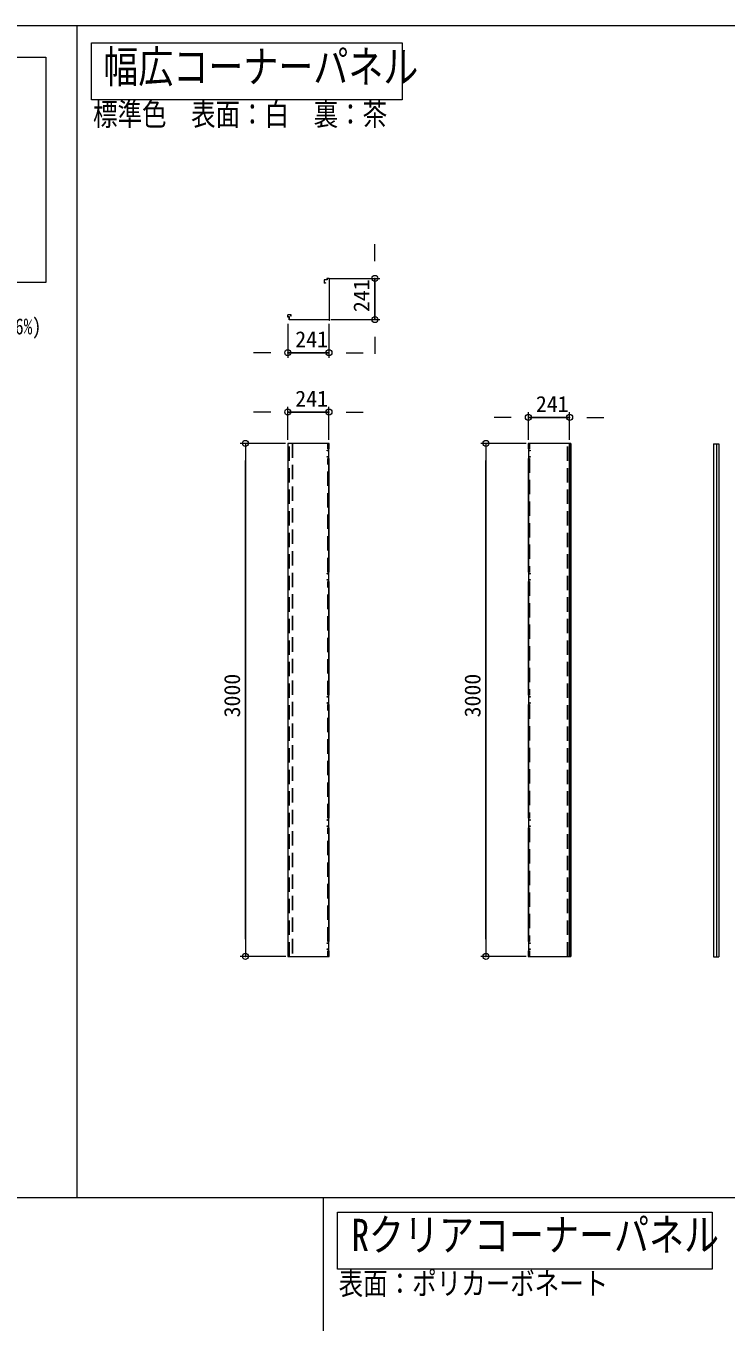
# Model space of a CAD drawing. Units: millimetres, scale not verified. Extents: x -20405 to 20405, y -7243 to 7243.
# Drawn here: x 7497 to 11593, y -337 to 7243 of the extents above; entities that cross this region are included whole.
import ezdxf
from ezdxf.enums import TextEntityAlignment as Align

# ---------------------------------------------------------------- set-up
doc = ezdxf.new("R2010")
doc.units = ezdxf.units.MM
doc.header["$LTSCALE"] = 70
doc.header["$PDMODE"] = 32
doc.header["$PDSIZE"] = 35
doc.linetypes.add('DASHED1', pattern=[1.8, 1.2, -0.6])
for name, color, linetype, lineweight in [('0-0_(2m)Rｸﾘｱｺｰﾅｰﾊﾟﾈﾙ', 7, 'Continuous', 9), ('1-B_(3m)幅広ｺｰﾅｰ', 7, 'Continuous', 9), ('1-D_0', 7, 'Continuous', 9), ('3-4_text', 7, 'Continuous', 9), ('3-7_図面枠', 7, 'Continuous', 9)]:
    doc.layers.add(name, color=color, linetype=linetype, lineweight=lineweight)
doc.styles.add('ＭＳ ゴシック', font='')
doc.styles.get('ＭＳ ゴシック').set_extended_font_data('MS Gothic')

msp = doc.modelspace()

# ---------------------------------------------------------------- linework, layer by layer
at = {"layer": '0-0_(2m)Rｸﾘｱｺｰﾅｰﾊﾟﾈﾙ'}
for p, q in [((7880.86, 6810.75), (7880.86, 7143.25)), ((9319.16, -26.56), (9319.16, 305.58))]:
    msp.add_line(p, q, dxfattribs=at)
at = {"layer": '1-B_(3m)幅広ｺｰﾅｰ'}
for p, q in [((9271.05, 5766.48), (9257.05, 5766.47)), ((9257.05, 5766.47), (9257.05, 5758.47)), ((9269.85, 5765.28), (9258.25, 5765.28)), ((9269.85, 5765.28), (9270, 5525.98)), ((9271.05, 5766.48), (9271.2, 5525.98)), ((9241.05, 5758.47), (9241.06, 5738.47)), ((9257.05, 5758.47), (9241.05, 5758.47)), ((9249.57, 5738.47), (9241.06, 5738.47)), ((9249.56, 5739.67), (9242.27, 5739.66)), ((9249.56, 5739.67), (9249.57, 5738.47)), ((9048.5, 5553.79), (9028.5, 5553.79)), ((9028.5, 5539.79), (9028.5, 5553.79)), ((9036.5, 5539.79), (9028.5, 5539.79)), ((9047.3, 5552.58), (9029.71, 5552.58)), ((9036.5, 5523.78), (9036.5, 5539.79)), ((9037.7, 5524.98), (9037.7, 5540.98)), ((9047.3, 5545.28), (9047.3, 5552.58)), ((9048.5, 5545.28), (9047.3, 5545.28)), ((9048.5, 5545.28), (9048.5, 5553.79)), ((9269, 5523.78), (9036.5, 5523.78)), ((9271.12, 5531.4), (9269.92, 5531.4)), ((9270, 5531.48), (9271.2, 5531.48)), ((9271.2, 5525.98), (9270, 5525.98)), ((9029.9, 4801.42), (9028.5, 4801.42)), ((9269.3, 4801.42), (9029.9, 4801.42)), ((9269.3, 4768.92), (9269.3, 4801.42)), ((9270.51, 4801.42), (9269.3, 4801.42)), ((9270.51, 4768.92), (9270.51, 4801.42)), ((10435.14, 4801.42), (10435.14, 4768.92)), ((10436.34, 4801.42), (10435.14, 4801.42)), ((10436.34, 4801.42), (10436.34, 4768.92)), ((10675.75, 4801.42), (10436.34, 4801.42)), ((10675.75, 1801.41), (10675.75, 4801.42)), ((10677.33, 4801.42), (10677.13, 4801.42)), ((10677.33, 4801.42), (10677.33, 1801.41)), ((10683.74, 4801.42), (10677.33, 4801.42)), ((10685.14, 4801.42), (10683.74, 4801.42)), ((10685.14, 4801.42), (10685.14, 1801.41)), ((11535.79, 4799.87), (11535.79, 1799.87)), ((9268.5, 4768.92), (9269.3, 4768.92)), ((9268.5, 4713.92), (9268.5, 4768.92)), ((9269.3, 4713.92), (9268.5, 4713.92)), ((9269.3, 4768.92), (9270.51, 4768.92)), ((9269.3, 4048.92), (9269.3, 4713.92)), ((9270.51, 4713.92), (9269.3, 4713.92)), ((9270.51, 4048.92), (9270.51, 4713.92)), ((10435.14, 4768.92), (10436.34, 4768.92)), ((10435.14, 4713.92), (10435.14, 4048.92)), ((10436.34, 4713.92), (10435.14, 4713.92)), ((10436.34, 4768.92), (10437.14, 4768.92)), ((10436.34, 4713.92), (10436.34, 4048.92)), ((10437.14, 4713.92), (10436.34, 4713.92)), ((10437.14, 4768.92), (10437.14, 4713.92)), ((9268.5, 3993.92), (9268.5, 4048.92)), ((9268.5, 4048.92), (9269.3, 4048.92)), ((9269.3, 4048.92), (9270.51, 4048.92)), ((10435.14, 4048.92), (10436.34, 4048.92)), ((10436.34, 4048.92), (10437.14, 4048.92)), ((9269.3, 3993.92), (9268.5, 3993.92)), ((9269.3, 3328.92), (9269.3, 3993.92)), ((9270.51, 3993.92), (9269.3, 3993.92)), ((9270.51, 3328.92), (9270.51, 3993.92)), ((10435.14, 3993.92), (10435.14, 3328.92)), ((10436.34, 3993.92), (10435.14, 3993.92)), ((10436.34, 3993.92), (10436.34, 3328.92)), ((9268.5, 3273.92), (9268.5, 3328.92)), ((9268.5, 3328.92), (9269.3, 3328.92)), ((9269.3, 3273.92), (9268.5, 3273.92)), ((9269.3, 3328.92), (9270.51, 3328.92)), ((9269.3, 2608.92), (9269.3, 3273.92)), ((9270.51, 3273.92), (9269.3, 3273.92)), ((9270.51, 2608.92), (9270.51, 3273.92)), ((10435.14, 3328.92), (10436.34, 3328.92)), ((10435.14, 3273.92), (10435.14, 2608.92)), ((10436.34, 3273.92), (10435.14, 3273.92)), ((10436.34, 3273.92), (10436.34, 2608.92)), ((10437.14, 3273.92), (10436.34, 3273.92)), ((9269.3, 2608.92), (9270.51, 2608.92)), ((10435.14, 2608.92), (10436.34, 2608.92)), ((9269.3, 2553.91), (9268.5, 2553.91)), ((9269.3, 1888.91), (9269.3, 2553.91)), ((9270.51, 2553.91), (9269.3, 2553.91)), ((9270.51, 1888.91), (9270.51, 2553.91)), ((10435.14, 2553.91), (10435.14, 1888.91)), ((10436.34, 2553.91), (10435.14, 2553.91)), ((10436.34, 2553.91), (10436.34, 1888.91)), ((9268.5, 1888.91), (9269.3, 1888.91)), ((9268.5, 1833.92), (9268.5, 1888.91)), ((9269.3, 1833.92), (9268.5, 1833.92)), ((9269.3, 1888.91), (9270.51, 1888.91)), ((9269.3, 1801.41), (9269.3, 1833.92)), ((9270.51, 1833.92), (9269.3, 1833.92)), ((9270.51, 1801.41), (9270.51, 1833.92)), ((10435.14, 1888.91), (10436.34, 1888.91)), ((10435.14, 1833.92), (10435.14, 1801.41)), ((10436.34, 1833.92), (10435.14, 1833.92)), ((10436.34, 1833.92), (10436.34, 1801.41)), ((9029.9, 1801.41), (9269.3, 1801.41)), ((9269.3, 1801.41), (9270.51, 1801.41)), ((10435.14, 1801.41), (10436.34, 1801.41)), ((10436.34, 1801.41), (10675.75, 1801.41)), ((10675.75, 1801.41), (10677.13, 1801.41)), ((10677.13, 1801.41), (10677.33, 1801.41)), ((10677.33, 1801.41), (10683.74, 1801.41)), ((10683.74, 1801.41), (10685.14, 1801.41))]:
    msp.add_line(p, q, dxfattribs=at)
at = {"layer": '1-B_(3m)幅広ｺｰﾅｰ', "linetype": 'DASHED1'}
for p, q in [((9036.5, 1801.41), (9036.5, 4801.42)), ((9037.7, 1801.41), (9037.7, 4801.42)), ((9037.9, 1801.41), (9037.9, 4801.42)), ((9055.11, 4801.42), (9055.11, 1801.41)), ((9055.31, 4801.42), (9055.31, 1801.41)), ((9056.5, 4801.42), (9056.5, 1801.41)), ((9263.51, 4768.92), (9263.51, 4801.42)), ((9269.3, 4768.92), (9269.3, 4801.42)), ((9269.3, 4768.92), (9269.3, 4801.42)), ((10436.33, 4801.42), (10436.33, 4768.92)), ((10436.34, 4801.42), (10436.34, 4768.92)), ((10442.14, 4801.42), (10442.14, 4768.92)), ((10665.14, 1801.41), (10665.14, 4801.42)), ((10666.33, 1801.41), (10666.33, 4801.42)), ((10666.53, 1801.41), (10666.53, 4801.42)), ((10675.75, 1801.41), (10675.75, 4801.42)), ((10675.94, 1801.41), (10675.94, 4801.42)), ((9268.5, 4768.92), (9263.51, 4768.92)), ((9269.3, 4048.92), (9269.3, 4713.92)), ((9269.3, 4048.92), (9269.3, 4713.92)), ((10436.33, 4713.92), (10436.33, 4048.92)), ((10436.34, 4713.92), (10436.34, 4048.92)), ((10442.14, 4768.92), (10437.14, 4768.92)), ((10437.14, 4713.92), (10442.14, 4713.92)), ((10442.14, 4713.92), (10442.14, 4048.92)), ((9268.5, 4048.92), (9263.51, 4048.92)), ((10442.14, 4048.92), (10437.14, 4048.92)), ((9269.3, 3328.92), (9269.3, 3993.92)), ((9269.3, 3328.92), (9269.3, 3993.92)), ((10436.33, 3993.92), (10436.33, 3328.92)), ((10436.34, 3993.92), (10436.34, 3328.92)), ((9268.5, 3328.92), (9263.51, 3328.92)), ((9263.51, 3273.92), (9268.5, 3273.92)), ((9269.3, 2608.92), (9269.3, 3273.92)), ((9269.3, 2608.92), (9269.3, 3273.92)), ((10436.33, 3273.92), (10436.33, 2608.92)), ((10436.34, 3273.92), (10436.34, 2608.92)), ((10437.14, 3273.92), (10442.14, 3273.92)), ((10442.14, 3273.92), (10442.14, 2608.92)), ((10442.14, 2608.92), (10437.14, 2608.92)), ((9263.51, 2553.91), (9268.5, 2553.91)), ((9263.51, 1888.91), (9263.51, 2553.91)), ((9269.3, 1888.91), (9269.3, 2553.91)), ((9269.3, 1888.91), (9269.3, 2553.91)), ((10436.33, 2553.91), (10436.33, 1888.91)), ((10436.34, 2553.91), (10436.34, 1888.91)), ((10437.14, 2553.91), (10442.14, 2553.91)), ((10442.14, 2553.91), (10442.14, 1888.91)), ((9268.5, 1888.91), (9263.51, 1888.91)), ((9269.3, 1801.41), (9269.3, 1833.92)), ((9269.3, 1801.41), (9269.3, 1833.92)), ((10436.33, 1833.92), (10436.33, 1801.41)), ((10436.34, 1833.92), (10436.34, 1801.41)), ((10442.14, 1888.91), (10437.14, 1888.91)), ((10437.14, 1833.92), (10442.14, 1833.92)), ((10442.14, 1833.92), (10442.14, 1801.41))]:
    msp.add_line(p, q, dxfattribs=at)
at = {"layer": '1-B_(3m)幅広ｺｰﾅｰ'}
for points in [[(9258.25, 5765.28), (9258.26, 5757.28), (9242.25, 5757.27), (9242.27, 5739.66)], [(9037.7, 5540.98), (9029.71, 5540.98), (9029.71, 5552.58)], [(9269, 5523.78), (9269, 5524.98), (9037.7, 5524.98)], [(9028.5, 4801.42), (9028.5, 1801.41), (9029.9, 1801.41)], [(10677.13, 1801.41), (10677.13, 4801.42), (10675.75, 4801.42)], [(11519.79, 4799.87), (11549.79, 4799.87), (11549.79, 1799.87)], [(11519.79, 4799.87), (11519.79, 1799.87), (11549.79, 1799.87)], [(10437.14, 4048.92), (10437.14, 3993.92), (10436.34, 3993.92)], [(10436.34, 3328.92), (10437.14, 3328.92), (10437.14, 3273.92)], [(9268.5, 2553.91), (9268.5, 2608.92), (9269.3, 2608.92)], [(10436.34, 2608.92), (10437.14, 2608.92), (10437.14, 2553.91), (10436.34, 2553.91)], [(10436.34, 1888.91), (10437.14, 1888.91), (10437.14, 1833.92), (10436.34, 1833.92)]]:
    msp.add_lwpolyline(points, dxfattribs=at)
at = {"layer": '1-B_(3m)幅広ｺｰﾅｰ', "linetype": 'DASHED1'}
for points in [[(9263.51, 4048.92), (9263.51, 4713.92), (9268.5, 4713.92)], [(9263.51, 3328.92), (9263.51, 3993.92), (9268.5, 3993.92)], [(10437.14, 3993.92), (10442.14, 3993.92), (10442.14, 3328.92), (10437.14, 3328.92)], [(9268.5, 2608.92), (9263.51, 2608.92), (9263.51, 3273.92)], [(9263.51, 1801.41), (9263.51, 1833.92), (9268.5, 1833.92)]]:
    msp.add_lwpolyline(points, dxfattribs=at)
at = {"layer": '1-B_(3m)幅広ｺｰﾅｰ'}
for centre in [(9260.5, 4759.42), (9260.5, 4723.42), (10445.13, 4759.42), (10445.13, 4723.42), (9260.5, 4039.42), (10445.13, 4039.42), (9260.5, 4003.42), (10445.13, 4003.42), (9260.5, 3319.42), (9260.5, 3283.42), (10445.13, 3319.42), (10445.13, 3283.42), (9260.5, 2599.41), (10445.13, 2599.41), (9260.5, 2563.42), (10445.13, 2563.42), (9260.5, 1879.42), (9260.5, 1843.41), (10445.13, 1879.42), (10445.13, 1843.41)]:
    msp.add_circle(centre, 2.25, dxfattribs=at)
for radius, start, end in [(3.25, 98.85, 328.461), (2.25, 102.84, 310.926), (3.25, 328.461, 98.85), (2.25, 310.926, 102.84)]:
    msp.add_arc((9271.62, 5525.4), radius, start, end, dxfattribs=at)
at = {"layer": '1-D_0'}
for p, q in [((9537.84, 5866.48), (9537.84, 5966.49)), ((9271.05, 5766.48), (9567.84, 5766.48)), ((9028.5, 5499.78), (9028.5, 5301.99)), ((9269.3, 5499.78), (9269.3, 5301.99)), ((9282.15, 5525.49), (9567.84, 5525.49)), ((9537.84, 5425.48), (9537.84, 5325.48)), ((8928.5, 5331.99), (8828.5, 5331.99)), ((9369.3, 5331.99), (9469.3, 5331.99)), ((9028.5, 4821.42), (9028.5, 5014.79)), ((9269.3, 4821.42), (9269.3, 5014.79)), ((8928.5, 4984.78), (8828.5, 4984.78)), ((9369.3, 4984.78), (9469.3, 4984.78)), ((10336.34, 4953.54), (10236.34, 4953.54)), ((10436.34, 4821.42), (10436.34, 4983.54)), ((10677.13, 4821.42), (10677.13, 4983.54)), ((10777.14, 4953.54), (10877.14, 4953.54)), ((9015.8, 4801.42), (8750.75, 4801.42)), ((8780.74, 4801.42), (8780.74, 1801.41)), ((10422.44, 4801.42), (10157.39, 4801.42)), ((10187.38, 4801.42), (10187.38, 1801.41)), ((8780.74, 1901.42), (8780.74, 4701.42)), ((10187.38, 1901.42), (10187.38, 4701.42)), ((9016.5, 1801.41), (8750.75, 1801.41)), ((10423.14, 1801.41), (10157.39, 1801.41))]:
    msp.add_line(p, q, dxfattribs=at)
for points in [[(9537.84, 5525.49), (9537.84, 5766.48), (9537.84, 5525.49)], [(9028.5, 5331.99), (9269.3, 5331.99), (9028.5, 5331.99)], [(9028.5, 4984.78), (9269.3, 4984.78), (9028.5, 4984.78)], [(10436.34, 4953.54), (10677.13, 4953.54), (10436.34, 4953.54)]]:
    msp.add_lwpolyline(points, dxfattribs=at)
for p in [(9537.84, 5766.48), (9537.84, 5525.49), (9028.5, 5331.99), (9269.3, 5331.99), (9028.5, 4984.78), (9269.3, 4984.78), (10436.34, 4953.54), (10677.13, 4953.54), (8780.74, 4801.42), (10187.38, 4801.42), (8780.74, 1801.41), (10187.38, 1801.41)]:
    msp.add_point(p, dxfattribs=at)
at = {"layer": '3-4_text'}
for points in [[(7880.86, 7143.25), (9698.55, 7143.25), (9698.55, 6810.75), (7880.86, 6810.75)], [(9319.16, 305.58), (11511.05, 305.58), (11511.05, -26.56), (9319.16, -26.56)]]:
    msp.add_lwpolyline(points, dxfattribs=at)
at = {"layer": '3-7_図面枠'}
for p, q in [((7795.43, 391.5), (7795.43, 7242.75)), ((-605.23, 391.5), (20405.27, 391.5)), ((9236.52, 391.5), (9236.52, -6459.75))]:
    msp.add_line(p, q, dxfattribs=at)
for points in [[(-605.23, -7242.75), (20405.27, -7242.75), (20405.27, 7242.75), (-605.23, 7242.75)], [(6041.83, 7060.01), (7612.84, 7060.01), (7612.84, 5741.85), (6041.83, 5741.85)]]:
    msp.add_lwpolyline(points, dxfattribs=at)

# ---------------------------------------------------------------- texts
at = {"layer": '1-D_0', "color": 2, "style": 'ＭＳ ゴシック'}
for s, p in [('241', (9534.64, 5569.19)), ('3000', (8777.55, 3199.02)), ('3000', (10184.18, 3199.02))]:
    msp.add_text(s, height=93.84, rotation=90, dxfattribs=at).set_placement(p, align=Align.BOTTOM_LEFT)
for p in [(9072.1, 5335.19), (9072.1, 4987.98), (10479.94, 4956.74)]:
    msp.add_text('241', height=93.84, dxfattribs=at).set_placement(p, align=Align.BOTTOM_LEFT)
at = {"layer": '3-4_text', "style": 'ＭＳ ゴシック', "width": 0.8}
for s, height, p in [('幅広コーナーパネル', 187.7, (7948.95, 6854.57)), ('標準色\u3000表面：白\u3000裏：茶', 131.4, (7889.22, 6621.08)), ('(開孔率：38.5% 全開孔率：29.6%)', 93.84, (5999.83, 5410.9)), ('Rクリアコーナーパネル', 187.7, (9401.27, 23.07)), ('表面：ポリカーボネート', 131.4, (9326.02, -216.01))]:
    msp.add_text(s, height=height, dxfattribs=at).set_placement(p, align=Align.BOTTOM_LEFT)

doc.saveas('drawing.dxf')
